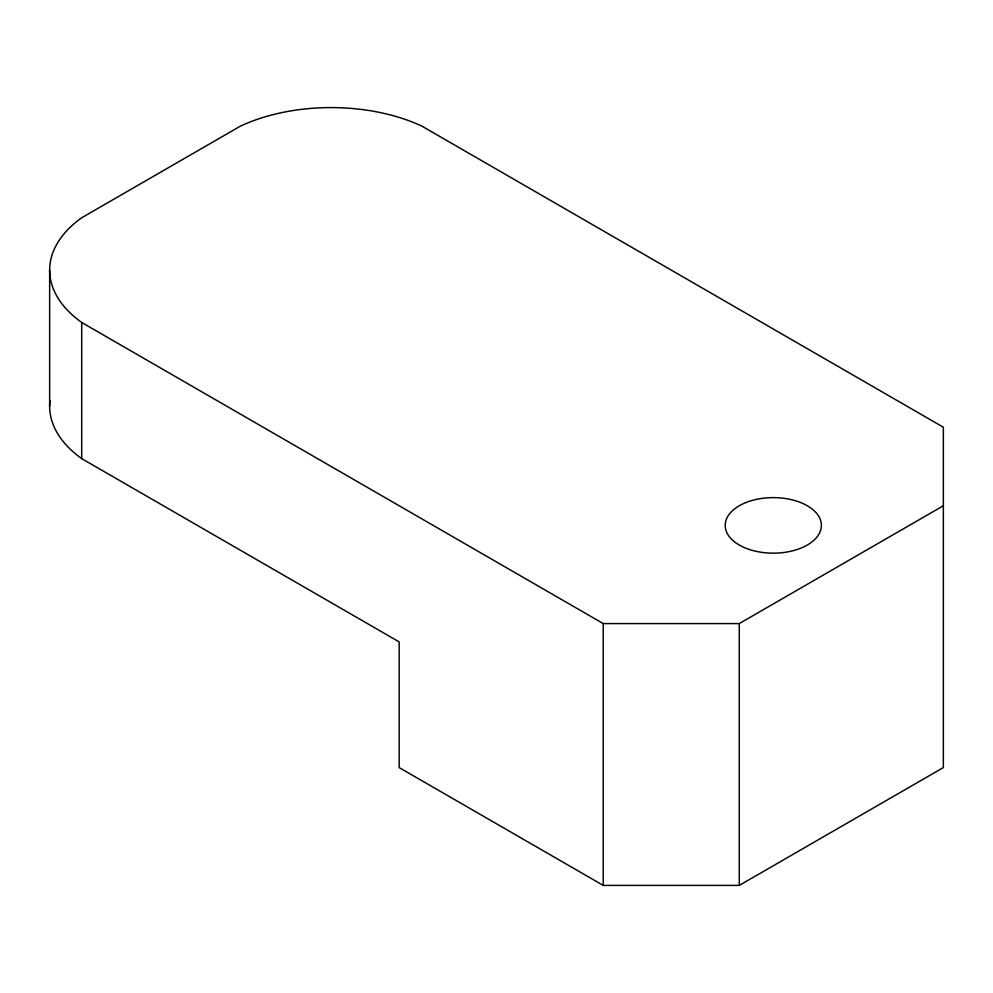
<?xml version="1.0" encoding="UTF-8"?>
<svg xmlns="http://www.w3.org/2000/svg" width="993" height="993" viewBox="0 0 993 993"><rect width="100%" height="100%" fill="white"/><g stroke="black" fill="none" stroke-linecap="round" stroke-linejoin="round"><path stroke-width="1.49" d="M49.948 400.874A144.295 83.313 0 0 0 81.711 458.629L399.161 641.9L399.161 767.577L603.235 885.396L739.276 885.396L943.35 767.577L943.35 427.213L421.839 126.111A144.295 83.313 0 0 0 240.443 126.111L81.711 217.752A144.295 83.313 0 0 0 81.711 322.477L603.235 623.579L739.276 623.579L943.35 505.76M739.276 623.579L739.276 885.396M603.235 623.579L603.235 885.396M81.711 322.477L81.711 458.629M49.65 270.121L49.65 406.261M749.243 549.439A48.098 27.767 0 0 0 821.385 525.396A48.098 27.767 0 0 0 749.243 501.341A48.098 27.767 0 0 0 749.243 549.439"/></g></svg>
